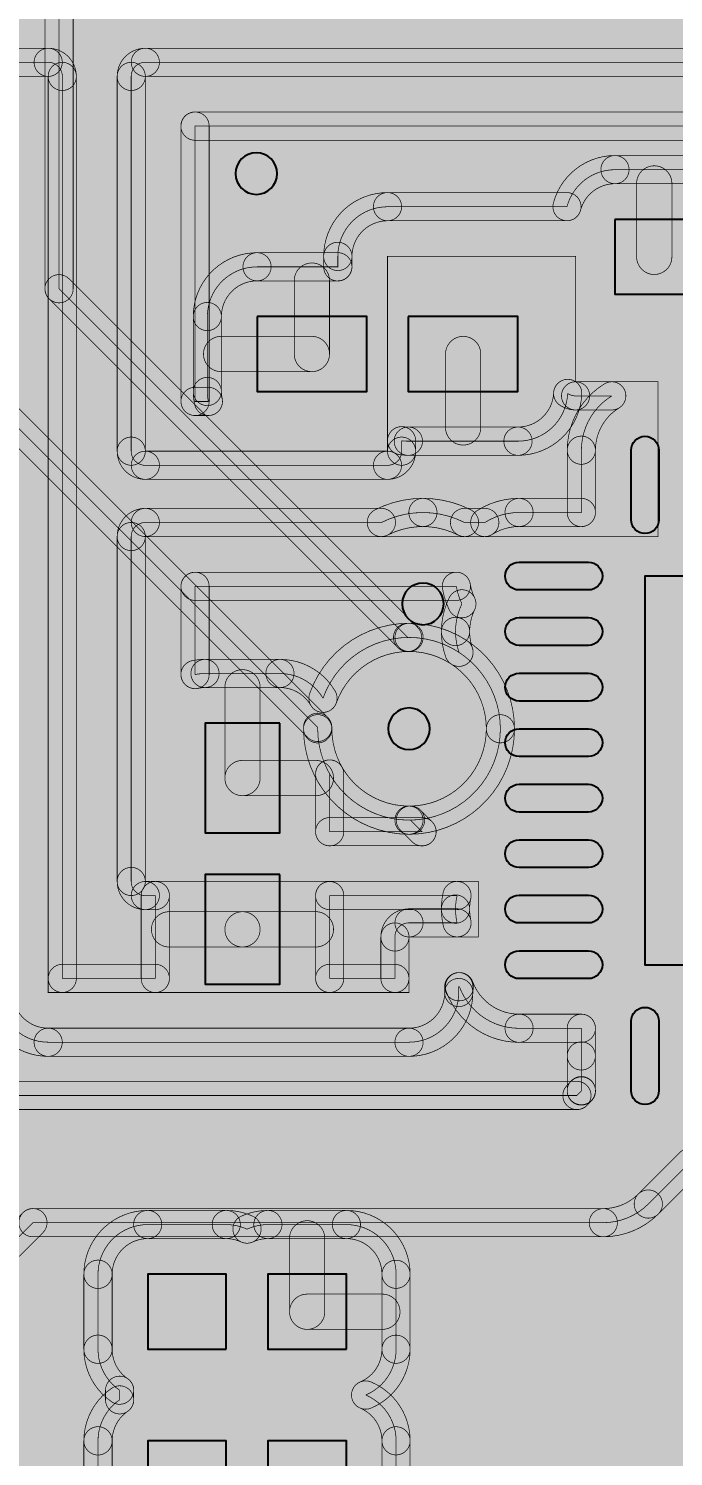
# Model space of a CAD drawing. Header units: millimetres. Extents: x -1.3 to 38.5, y -5.8 to 28.1.
# Drawn here: x 24.26 to 28.91, y 9.66 to 19.94 of the extents above; entities that cross this region are included whole.
import ezdxf

# ---------------------------------------------------------------- set-up
doc = ezdxf.new("R2010")
doc.units = ezdxf.units.MM
for name, color, linetype, true_color in [('Bottom Layer', 7, 'Continuous', 0x008400), ('Hole Layer', 7, 'Continuous', 0xc2c2c2), ('Top Layer', 7, 'Continuous', 0xff0000), ('Top Silkscreen Layer', 7, 'Continuous', 0x008484)]:
    doc.layers.add(name, color=color, linetype=linetype, true_color=true_color)

msp = doc.modelspace()

# ---------------------------------------------------------------- hatches: boundary and pattern name
at = {"layer": 'Bottom Layer'}
for points in [[(35.642, 25.642), (35.642, 0.358), (0.358, 0.358), (0.358, 25.642)], [(26.342, 14.9), (27, 14.242), (27.658, 14.9), (27, 15.558), (26.99, 15.558), (24.478, 18.07), (24.478, 23.192), (24.87, 23.192), (25.228, 23.55), (25.228, 25.25), (24.87, 25.608), (23.17, 25.608), (22.812, 25.25), (22.812, 23.55), (23.17, 23.192), (23.562, 23.192), (23.562, 17.88), (23.562, 17.88), (23.696, 17.556), (23.696, 17.556), (26.342, 14.91)], [(24.58, 18.07), (24.377, 18.07), (24.377, 23.192), (24.58, 23.192)], [(24.406, 17.998), (24.55, 18.142), (27.062, 15.63), (26.918, 15.486)], [(23.624, 17.484), (23.768, 17.628), (26.414, 14.982), (26.27, 14.838)], [(26.988, 15.66), (27, 15.66), (27, 15.457), (26.991, 15.457)], [(27, 15.66), (27.76, 14.9), (27.557, 14.9), (27, 15.457)], [(26.24, 14.9), (26.24, 14.912), (26.444, 14.909), (26.444, 14.9)], [(27, 14.14), (26.24, 14.9), (26.444, 14.9), (27, 14.343)], [(27.76, 14.9), (27, 14.14), (27, 14.343), (27.557, 14.9)]]:
    msp.add_hatch(color=256, dxfattribs=at).paths.add_polyline_path(points)
at = {"layer": 'Top Layer'}
for points in [[(35.642, 25.642), (35.642, 0.358), (0.358, 0.358), (0.358, 25.642), (24.873, 25.642), (24.847, 25.608), (23.17, 25.608), (22.812, 25.25), (22.812, 23.55), (23.17, 23.192), (24.282, 23.192), (24.282, 22.766), (24.198, 22.685), (23.372, 22.685), (23.085, 22.828), (22.295, 22.828), (22.145, 22.795), (21.995, 22.828), (21.205, 22.828), (20.847, 22.47), (20.847, 21.93), (21.205, 21.572), (21.995, 21.572), (22.145, 21.605), (22.295, 21.572), (23.085, 21.572), (23.372, 21.715), (24.198, 21.715), (24.292, 21.628), (24.205, 21.628), (23.847, 21.27), (23.847, 20.805), (19.843, 20.805), (19.5, 21.058), (19.5, 21.058), (19.028, 21.058), (19.028, 21.64), (18.67, 21.998), (18.13, 21.998), (17.772, 21.64), (17.772, 21.058), (17.103, 21.058), (17.103, 21.058), (16.745, 20.7), (16.745, 20.7), (16.745, 19.755), (16.033, 19.755), (16.041, 19.83), (16.041, 20.37), (15.683, 20.728), (15.117, 20.728), (14.967, 20.695), (14.817, 20.728), (14.252, 20.728), (13.893, 20.37), (13.893, 19.83), (14.049, 19.535), (14.049, 19.528), (14.015, 19.528), (13.729, 19.385), (8.618, 19.385), (8.618, 19.385), (8.275, 19.243), (8.275, 19.243), (8.007, 18.975), (8.007, 18.975), (7.865, 18.632), (7.865, 18.632), (7.865, 18.49), (7.717, 18.2), (7.717, 17.2), (8.075, 16.842), (8.625, 16.842), (8.825, 16.903), (9.025, 16.842), (9.575, 16.842), (9.642, 16.848), (9.542, 16.6), (9.542, 16.6), (9.542, 16.258), (8.8, 16.258), (8.8, 16.258), (8.442, 15.9), (8.442, 15.9), (8.442, 15.758), (8.075, 15.758), (8.075, 15.758), (7.717, 15.4), (7.717, 14.4), (7.865, 14.11), (7.865, 14.032), (7.826, 13.87), (7.826, 13.33), (8.184, 12.972), (8.442, 12.972), (8.442, 12.927), (8.375, 12.933), (6.965, 12.933), (6.965, 12.933), (6.607, 12.575), (6.607, 12.575), (6.607, 11.225), (6.607, 11.225), (6.965, 10.867), (8.375, 10.867), (8.375, 10.867), (8.442, 10.873), (8.442, 9.758), (7.5, 9.758), (7.5, 9.758), (7.142, 9.4), (7.142, 9.4), (7.142, 1.436), (7.142, 1.436), (7.5, 1.078), (7.5, 1.078), (19.1, 1.078), (19.1, 1.078), (19.458, 1.436), (19.458, 1.436), (19.458, 3.642), (25.142, 3.642), (25.142, 3.594), (24.935, 3.628), (24.3, 3.083), (23.665, 3.628), (23.03, 3.083), (22.395, 3.628), (21.753, 2.986), (21.753, 1.604), (22.395, 0.962), (23.03, 1.507), (23.665, 0.962), (24.3, 1.507), (24.935, 0.962), (25.142, 0.996), (25.142, 0.9), (25.142, 0.9), (25.5, 0.542), (25.5, 0.542), (27.4, 0.542), (27.4, 0.542), (27.758, 0.9), (27.758, 0.9), (27.758, 5.708), (27.758, 5.708), (27.4, 6.066), (27.4, 6.066), (21.308, 6.066), (21.308, 6.8), (20.95, 7.158), (20.05, 7.158), (19.692, 6.8), (19.692, 6.066), (17.693, 6.066), (17.693, 6.066), (17.335, 5.708), (17.335, 5.708), (17.335, 5.658), (16.105, 5.658), (16.787, 6.77), (15.54, 8.017), (14.293, 6.77), (14.975, 5.658), (14.2, 5.658), (14.2, 5.658), (13.842, 5.3), (13.842, 5.3), (13.842, 5.15), (13, 5.477), (11.753, 4.23), (12.557, 3.064), (10.903, 3.064), (11.707, 4.23), (11.025, 5.342), (11.8, 5.342), (11.8, 5.342), (12.158, 5.7), (12.158, 5.7), (12.158, 5.85), (13, 5.523), (14.247, 6.77), (13, 8.017), (12.158, 7.69), (12.158, 9.4), (12.158, 9.4), (11.8, 9.758), (11.258, 9.758), (11.258, 12.206), (11.6, 11.954), (11.6, 11.954), (13.187, 11.954), (13.142, 11.78), (13.142, 11.42), (13.5, 11.062), (14.144, 11.062), (14.5, 10.742), (14.5, 10.742), (16.8, 10.742), (16.8, 10.742), (17.158, 11.1), (17.158, 11.1), (17.158, 15.042), (19.442, 15.042), (19.442, 13.658), (18.3, 13.658), (18.3, 13.658), (17.942, 13.3), (17.942, 13.3), (17.942, 9.8), (17.942, 9.8), (18.3, 9.442), (23, 9.442), (23, 9.442), (23.207, 9.508), (23.207, 8.846), (23.03, 8.493), (22.395, 9.038), (21.753, 8.396), (21.753, 7.014), (22.395, 6.372), (23.03, 6.917), (23.665, 6.372), (24.3, 6.917), (24.935, 6.372), (25.57, 6.917), (26.205, 6.372), (26.847, 7.014), (26.847, 7.22), (27.605, 7.22), (27.605, 7.22), (27.754, 7.243), (27.8, 7.242), (28.458, 7.9), (27.8, 8.558), (27.209, 8.19), (26.847, 8.19), (26.847, 8.396), (26.751, 8.735), (26.751, 8.934), (26.907, 9.23), (26.907, 9.77), (26.688, 10.1), (26.907, 10.43), (26.907, 10.97), (26.549, 11.328), (25.983, 11.328), (25.833, 11.295), (25.683, 11.328), (25.117, 11.328), (24.759, 10.97), (24.759, 10.43), (24.915, 10.134), (24.915, 10.066), (24.759, 9.77), (24.759, 9.545), (24.592, 9.378), (24.592, 9.378), (24.45, 9.035), (24.45, 9.035), (24.45, 8.817), (24.3, 8.493), (24.123, 8.846), (24.123, 11.175), (24.29, 11.342), (28.4, 11.342), (28.4, 11.342), (28.724, 11.476), (28.724, 11.476), (29.024, 11.776), (29.024, 11.776), (29.074, 11.836), (29.1, 11.835), (29.3, 11.881), (29.5, 11.835), (29.7, 11.881), (29.9, 11.835), (30.1, 11.881), (30.3, 11.835), (30.5, 11.881), (30.7, 11.835), (30.9, 11.881), (31.1, 11.835), (31.3, 11.881), (31.5, 11.835), (31.958, 12.293), (31.958, 12.742), (32.407, 12.742), (32.865, 13.2), (32.819, 13.401), (32.865, 13.601), (32.819, 13.8), (32.865, 14), (32.819, 14.2), (32.865, 14.4), (32.865, 14.417), (33.4, 14.142), (34.058, 14.8), (33.4, 15.458), (33.39, 15.458), (33.324, 15.524), (33.324, 15.524), (33.291, 15.554), (33.291, 15.554), (33.558, 15.9), (33.558, 15.9), (33.558, 16.872), (34.24, 16.872), (34.598, 17.23), (34.598, 17.77), (34.598, 17.77), (34.24, 18.128), (33.558, 18.128), (33.558, 20.5), (33.558, 20.5), (33.2, 20.858), (33.2, 20.858), (27.956, 20.858), (27.956, 22.566), (28.6, 22.042), (29.073, 22.242), (29.94, 22.242), (29.94, 22.242), (30.264, 22.376), (30.264, 22.376), (31.174, 23.286), (31.64, 23.192), (32.848, 24.4), (31.64, 25.608), (30.432, 24.4), (30.526, 23.934), (29.75, 23.158), (29.073, 23.158), (29.035, 23.194), (29.1, 23.192), (30.308, 24.4), (29.1, 25.608), (27.956, 24.787), (27.956, 25.409), (27.956, 25.409), (27.87, 25.642)], [(22.898, 13.198), (22.898, 9.902), (18.402, 9.902), (18.402, 13.198), (19.8, 13.198), (19.8, 13.198), (19.902, 13.3), (19.902, 13.3), (19.902, 16.062), (20.15, 15.962), (21.25, 15.962), (21.608, 16.32), (21.608, 18.82), (21.25, 19.178), (20.15, 19.178), (19.902, 19.078), (19.902, 20.345), (25.145, 20.345), (25.221, 20.38), (25.221, 20.38), (25.295, 20.372), (26.085, 20.372), (26.443, 20.73), (26.443, 21.27), (26.107, 21.628), (26.274, 21.93), (26.274, 22.47), (25.916, 22.828), (25.35, 22.828), (25.252, 22.815), (25.252, 23.653), (25.252, 23.653), (25.247, 23.727), (25.247, 25.308), (25.763, 25.308), (25.352, 24.4), (26.56, 23.192), (27.496, 23.636), (27.496, 20.5), (27.598, 20.398), (27.598, 20.398), (33.098, 20.398), (33.098, 18.128), (32.36, 18.128), (32.002, 17.77), (32.002, 17.23), (32.002, 17.23), (32.36, 16.872), (33.098, 16.872), (33.098, 16.002), (32.865, 16.002), (32.407, 16.458), (31.958, 16.458), (31.958, 16.657), (31.958, 16.907), (31.958, 17.5), (31.958, 17.5), (31.949, 17.591), (31.958, 17.7), (31.902, 17.967), (31.902, 19.6), (31.8, 19.702), (31.8, 19.702), (25.1, 19.702), (24.998, 19.6), (24.998, 19.6), (24.998, 16.9), (25.1, 16.798), (25.1, 16.798), (26.845, 16.798), (26.947, 16.9), (26.947, 16.9), (26.947, 16.975), (26.995, 16.972), (27.785, 16.972), (28.143, 17.316), (28.2, 17.298), (28.2, 17.298), (28.461, 17.298), (28.242, 16.907), (28.242, 16.458), (27.793, 16.458), (27.546, 16.386), (27.4, 16.386), (27.1, 16.458), (26.801, 16.386), (25.1, 16.386), (24.998, 16.285), (24.998, 16.285), (24.998, 13.8), (25.1, 13.698), (25.1, 13.698), (25.172, 13.698), (25.172, 13.102), (24.502, 13.102), (24.502, 19.6), (24.4, 19.702), (24.4, 19.702), (21.9, 19.702), (21.798, 19.6), (21.798, 19.6), (21.798, 13.3), (21.9, 13.198), (21.9, 13.198)], [(21.9, 19.6), (21.9, 19.803), (24.4, 19.803), (24.4, 19.6)], [(24.4, 19.803), (24.603, 19.6), (24.4, 19.6)], [(24.4, 19.6), (24.4, 19.803), (24.4, 19.803), (24.4, 19.6)], [(24.897, 19.6), (25.1, 19.803), (25.1, 19.6)], [(25.1, 19.6), (25.1, 19.803), (31.8, 19.803), (31.8, 19.6)], [(24.603, 13.102), (24.4, 13.102), (24.4, 19.6), (24.603, 19.6)], [(24.897, 19.6), (25.1, 19.6), (25.1, 19.6), (24.897, 19.6)], [(24.897, 19.6), (25.1, 19.6), (25.1, 16.9), (24.897, 16.9)], [(25.458, 19.14), (25.458, 19.344), (31.442, 19.344), (31.442, 19.14)], [(23.358, 11.706), (23.358, 13.3), (23.358, 13.3), (23, 13.658), (23, 13.658), (22.258, 13.658), (22.258, 16.018), (22.45, 15.962), (23.55, 15.962), (23.908, 16.32), (23.908, 18.82), (23.55, 19.178), (22.45, 19.178), (22.258, 19.122), (22.258, 19.242), (24.042, 19.242), (24.042, 13), (24.042, 13), (24.4, 12.642), (24.4, 12.642), (27, 12.642), (27, 12.642), (27.358, 13), (27.358, 13), (27.358, 13.042), (27.363, 13.042), (27.793, 12.742), (28.242, 12.742), (28.242, 12.543), (28.242, 12.293), (28.242, 12.29), (28.21, 12.258), (24.1, 12.258), (24.1, 12.258), (23.776, 12.124), (23.776, 12.124)], [(25.56, 17.258), (25.357, 17.258), (25.357, 19.242), (25.56, 19.242)], [(25.458, 17.258), (25.458, 19.242), (31.442, 19.242), (31.442, 18.343), (31.3, 18.358), (30.642, 17.7), (30.734, 17.364), (30.7, 17.366), (30.5, 17.32), (30.3, 17.366), (30.1, 17.32), (30.064, 17.335), (30.091, 17.491), (30.091, 17.718), (30.274, 18.03), (30.274, 18.57), (29.916, 18.928), (29.35, 18.928), (29.2, 18.895), (29.05, 18.928), (28.484, 18.928), (28.138, 18.661), (26.845, 18.661), (26.845, 18.661), (26.487, 18.303), (26.487, 18.303), (26.487, 18.228), (25.905, 18.228), (25.547, 17.87), (25.547, 17.33), (25.554, 17.258)], [(28.04, 18.687), (28.484, 19.03), (28.484, 18.827), (28.236, 18.636)], [(28.484, 18.827), (28.484, 19.03), (29.05, 19.03), (29.05, 18.827)], [(28.894, 18.3), (28.64, 18.3), (28.64, 18.829), (28.894, 18.829)], [(26.385, 18.303), (26.845, 18.763), (26.845, 18.56), (26.589, 18.303)], [(26.845, 18.56), (26.845, 18.763), (28.138, 18.763), (28.138, 18.56)], [(26.845, 18.56), (26.845, 18.763), (26.845, 18.763), (26.845, 18.56)], [(25.445, 17.87), (25.905, 18.33), (25.905, 18.127), (25.648, 17.87)], [(25.905, 18.127), (25.905, 18.33), (26.487, 18.33), (26.487, 18.127)], [(26.385, 18.303), (26.589, 18.303), (26.589, 18.303), (26.385, 18.303)], [(26.385, 18.303), (26.589, 18.303), (26.589, 18.228), (26.385, 18.228)], [(26.427, 17.6), (26.173, 17.6), (26.173, 18.129), (26.427, 18.129)], [(25.445, 17.87), (25.648, 17.87), (25.648, 17.33), (25.445, 17.33)], [(25.646, 17.473), (25.646, 17.727), (26.3, 17.727), (26.3, 17.473)], [(27.263, 17.6), (27.517, 17.6), (27.517, 17.071), (27.263, 17.071)], [(28.2, 17.197), (28.086, 17.232), (28.2, 17.4)], [(28.2, 17.197), (28.2, 17.4), (28.2, 17.4), (28.2, 17.197)], [(28.2, 17.197), (28.2, 17.4), (28.461, 17.4), (28.461, 17.197)], [(25.455, 17.238), (25.445, 17.33), (25.648, 17.33), (25.654, 17.279)], [(25.458, 17.157), (25.458, 17.36), (25.554, 17.36), (25.554, 17.157)], [(28.245, 17.312), (27.785, 16.87), (27.785, 17.074), (28.042, 17.32)], [(28.14, 16.907), (28.408, 17.385), (28.514, 17.212), (28.343, 16.907)], [(27.048, 16.9), (26.845, 16.9), (26.845, 16.975), (27.048, 16.975)], [(26.995, 16.87), (26.933, 16.875), (26.96, 17.076), (26.995, 17.074)], [(26.995, 16.87), (26.995, 17.074), (27.785, 17.074), (27.785, 16.87)], [(25.1, 16.697), (24.897, 16.9), (25.1, 16.9)], [(25.1, 16.697), (25.1, 16.9), (25.1, 16.9), (25.1, 16.697)], [(25.1, 16.697), (25.1, 16.9), (26.845, 16.9), (26.845, 16.697)], [(27.048, 16.9), (26.845, 16.697), (26.845, 16.9)], [(27.048, 16.9), (26.845, 16.9), (26.845, 16.9), (27.048, 16.9)], [(28.14, 16.907), (28.343, 16.907), (28.343, 16.458), (28.14, 16.458)], [(24.897, 16.285), (25.1, 16.488), (25.1, 16.285)], [(25.1, 16.285), (25.1, 16.488), (26.801, 16.488), (26.801, 16.285)], [(26.754, 16.477), (27.1, 16.56), (27.1, 16.357), (26.847, 16.296)], [(27.1, 16.56), (27.446, 16.477), (27.353, 16.296), (27.1, 16.357)], [(27.4, 16.285), (27.4, 16.488), (27.546, 16.488), (27.546, 16.285)], [(27.491, 16.472), (27.793, 16.56), (27.793, 16.357), (27.601, 16.301)], [(27.793, 16.357), (27.793, 16.56), (28.242, 16.56), (28.242, 16.357)], [(24.897, 16.285), (25.1, 16.285), (25.1, 16.285), (24.897, 16.285)], [(25.1, 13.8), (24.897, 13.8), (24.897, 16.285), (25.1, 16.285)], [(25.458, 15.825), (25.458, 16.028), (27.341, 16.028), (27.341, 15.825)], [(25.56, 15.291), (25.357, 15.291), (25.357, 15.926), (25.56, 15.926)], [(26.38, 15.12), (26.07, 15.298), (25.53, 15.298), (25.458, 15.291), (25.458, 15.926), (27.341, 15.926), (27.381, 15.8), (27.335, 15.601), (27.36, 15.451), (27, 15.558)], [(27.233, 15.601), (27.29, 15.845), (27.472, 15.756), (27.437, 15.601)], [(27.29, 15.756), (27.241, 15.91), (27.441, 15.943), (27.472, 15.845)], [(26.284, 15.154), (27, 15.66), (27, 15.457), (26.476, 15.086)], [(27, 15.66), (27.416, 15.536), (27.305, 15.366), (27, 15.457)], [(27.264, 15.418), (27.233, 15.601), (27.437, 15.601), (27.456, 15.484)], [(25.438, 15.391), (25.53, 15.4), (25.53, 15.197), (25.479, 15.191)], [(25.53, 15.197), (25.53, 15.4), (26.07, 15.4), (26.07, 15.197)], [(26.07, 15.4), (26.468, 15.171), (26.292, 15.069), (26.07, 15.197)], [(25.927, 14.545), (25.673, 14.545), (25.673, 15.199), (25.927, 15.199)], [(25.8, 14.418), (25.8, 14.672), (26.329, 14.672), (26.329, 14.418)], [(27, 14.14), (26.34, 14.524), (26.516, 14.625), (27, 14.343)], [(26.53, 14.158), (26.327, 14.158), (26.327, 14.574), (26.53, 14.574)], [(27.01, 14.242), (27.094, 14.158), (26.428, 14.158), (26.428, 14.574), (27, 14.242)], [(26.938, 14.17), (27.082, 14.314), (27.166, 14.23), (27.022, 14.086)], [(27.012, 14.14), (27, 14.14), (27, 14.343), (27.009, 14.344)], [(26.428, 14.057), (26.428, 14.26), (27.094, 14.26), (27.094, 14.057)], [(25.1, 13.597), (24.897, 13.8), (25.1, 13.8)], [(25.1, 13.597), (25.1, 13.8), (25.1, 13.8), (25.1, 13.597)], [(25.1, 13.597), (25.1, 13.8), (25.172, 13.8), (25.172, 13.597)], [(26.428, 13.597), (26.428, 13.8), (27.346, 13.8), (27.346, 13.597)], [(25.07, 13.698), (25.274, 13.698), (25.274, 13.102), (25.07, 13.102)], [(26.53, 13.102), (26.327, 13.102), (26.327, 13.698), (26.53, 13.698)], [(26.428, 13.102), (26.428, 13.698), (27.346, 13.698), (27.335, 13.601), (27.346, 13.502), (27, 13.502), (27, 13.502), (26.898, 13.4), (26.898, 13.4), (26.898, 13.102)], [(27.233, 13.601), (27.246, 13.72), (27.445, 13.677), (27.437, 13.601)], [(25.271, 13.328), (25.271, 13.582), (25.8, 13.582), (25.8, 13.328)], [(25.8, 13.328), (25.8, 13.582), (26.329, 13.582), (26.329, 13.328)], [(26.797, 13.4), (27, 13.603), (27, 13.4)], [(27, 13.4), (27, 13.603), (27.346, 13.603), (27.346, 13.4)], [(27, 13.4), (27, 13.603), (27, 13.603), (27, 13.4)], [(27.247, 13.48), (27.233, 13.601), (27.437, 13.601), (27.445, 13.524)], [(26.797, 13.4), (27, 13.4), (27, 13.4), (26.797, 13.4)], [(26.797, 13.4), (27, 13.4), (27, 13.102), (26.797, 13.102)], [(24.502, 13), (24.502, 13.203), (25.172, 13.203), (25.172, 13)], [(26.428, 13), (26.428, 13.203), (26.898, 13.203), (26.898, 13)], [(27.793, 12.641), (27.268, 13.007), (27.459, 13.077), (27.793, 12.844)], [(27.358, 12.94), (27.358, 13.143), (27.363, 13.143), (27.363, 12.94)], [(24.4, 12.54), (23.94, 13), (24.144, 13), (24.4, 12.743)], [(27.46, 13), (27, 12.54), (27, 12.743), (27.257, 13)], [(27.46, 13), (27.257, 13), (27.257, 13.042), (27.46, 13.042)], [(27.46, 13), (27.257, 13), (27.257, 13), (27.46, 13)], [(27.793, 12.641), (27.793, 12.844), (28.242, 12.844), (28.242, 12.641)], [(24.4, 12.54), (24.4, 12.743), (24.4, 12.743), (24.4, 12.54)], [(24.4, 12.54), (24.4, 12.743), (27, 12.743), (27, 12.54)], [(27, 12.54), (27, 12.743), (27, 12.743), (27, 12.54)], [(28.14, 12.742), (28.343, 12.742), (28.343, 12.543), (28.14, 12.543)], [(28.14, 12.543), (28.343, 12.543), (28.343, 12.293), (28.14, 12.293)], [(24.1, 12.157), (24.1, 12.36), (28.21, 12.36), (28.21, 12.157)], [(28.282, 12.186), (28.138, 12.33), (28.17, 12.362), (28.314, 12.218)], [(28.14, 12.293), (28.343, 12.293), (28.343, 12.29), (28.14, 12.29)], [(28.796, 11.404), (28.652, 11.548), (28.952, 11.848), (29.096, 11.704)], [(28.796, 11.404), (28.4, 11.24), (28.4, 11.443), (28.652, 11.548)], [(28.796, 11.404), (28.652, 11.548), (28.652, 11.548), (28.796, 11.404)], [(24.29, 11.24), (24.29, 11.443), (28.4, 11.443), (28.4, 11.24)], [(24.657, 10.97), (25.117, 11.43), (25.117, 11.227), (24.861, 10.97)], [(25.117, 11.227), (25.117, 11.43), (25.683, 11.43), (25.683, 11.227)], [(25.683, 11.43), (25.875, 11.388), (25.79, 11.203), (25.683, 11.227)], [(25.79, 11.388), (25.983, 11.43), (25.983, 11.227), (25.875, 11.203)], [(25.983, 11.227), (25.983, 11.43), (26.549, 11.43), (26.549, 11.227)], [(26.549, 11.43), (27.008, 10.97), (26.805, 10.97), (26.549, 11.227)], [(28.4, 11.24), (28.4, 11.443), (28.4, 11.443), (28.4, 11.24)], [(24.195, 11.103), (24.051, 11.247), (24.218, 11.414), (24.362, 11.27)], [(26.393, 10.7), (26.139, 10.7), (26.139, 11.229), (26.393, 11.229)], [(24.657, 10.97), (24.861, 10.97), (24.861, 10.43), (24.657, 10.43)], [(27.008, 10.43), (26.805, 10.43), (26.805, 10.97), (27.008, 10.97)], [(26.266, 10.573), (26.266, 10.827), (26.808, 10.827), (26.808, 10.573)], [(24.858, 10.051), (24.657, 10.43), (24.861, 10.43), (24.972, 10.218)], [(27.008, 10.43), (26.727, 10.006), (26.648, 10.194), (26.805, 10.43)], [(26.727, 10.194), (27.008, 9.77), (26.805, 9.77), (26.648, 10.006)], [(24.657, 9.77), (24.858, 10.149), (24.972, 9.982), (24.861, 9.77)], [(24.813, 10.134), (25.017, 10.134), (25.017, 10.066), (24.813, 10.066)], [(24.657, 9.77), (24.861, 9.77), (24.861, 9.545), (24.657, 9.545)], [(27.008, 9.23), (26.805, 9.23), (26.805, 9.77), (27.008, 9.77)]]:
    msp.add_hatch(color=256, dxfattribs=at).paths.add_polyline_path(points)

# ---------------------------------------------------------------- linework, layer by layer
at = {"layer": 'Bottom Layer', "const_width": 0.00508}
for points in [[(26.342, 14.9, 0.414214), (27, 14.242, 0.414214), (27.658, 14.9, 0.414214), (27, 15.558, 0.003857), (26.99, 15.558), (24.478, 18.07), (24.478, 23.192), (24.87, 23.192, 0.414214), (25.228, 23.55), (25.228, 25.25, 0.414214), (24.87, 25.608), (23.17, 25.608, 0.414214), (22.812, 25.25), (22.812, 23.55, 0.414214), (23.17, 23.192), (23.562, 23.192), (23.562, 17.88), (23.562, 17.88, 0.198912), (23.696, 17.556), (23.696, 17.556), (26.342, 14.91, 0.003857)], [(24.58, 18.07, -1), (24.377, 18.07), (24.377, 23.192, -1), (24.58, 23.192)], [(24.406, 17.998, -1), (24.55, 18.142), (27.062, 15.63, -1), (26.918, 15.486)], [(23.624, 17.484, -1), (23.768, 17.628), (26.414, 14.982, -1), (26.27, 14.838)], [(26.988, 15.66, -0.003857), (27, 15.66, -1), (27, 15.457, 0.003857), (26.991, 15.457, -1)], [(27, 15.66, -0.414214), (27.76, 14.9, -1), (27.557, 14.9, 0.414214), (27, 15.457, -1)], [(26.24, 14.9, -0.003857), (26.24, 14.912, -1), (26.444, 14.909, 0.003857), (26.444, 14.9, -1)], [(27, 14.14, -0.414214), (26.24, 14.9, -1), (26.444, 14.9, 0.414214), (27, 14.343, -1)], [(27.76, 14.9, -0.414214), (27, 14.14, -1), (27, 14.343, 0.414214), (27.557, 14.9, -1)]]:
    msp.add_lwpolyline(points, format="xyb", close=True, dxfattribs=at)
at = {"layer": 'Bottom Layer', "const_width": 0.2}
msp.add_lwpolyline([(27, 14.9), (24.02, 17.88)], dxfattribs=at)
at = {"layer": 'Hole Layer'}
for points in [[(25.75, 18.9, 1), (26.05, 18.9), (26.05, 18.9, 1), (25.75, 18.9)], [(26.95, 15.8, 1), (27.25, 15.8), (27.25, 15.8, 1), (26.95, 15.8)], [(26.85, 14.9, 1), (27.15, 14.9), (27.15, 14.9, 1), (26.85, 14.9)]]:
    msp.add_lwpolyline(points, format="xyb", dxfattribs=at)
at = {"layer": 'Top Layer', "const_width": 0.00508}
for points in [[(21.9, 19.6, -1), (21.9, 19.803), (24.4, 19.803, -1), (24.4, 19.6)], [(24.4, 19.803, -0.414214), (24.603, 19.6, -1), (24.4, 19.6, -1)], [(24.4, 19.6, -1), (24.4, 19.803), (24.4, 19.803, -1), (24.4, 19.6)], [(24.897, 19.6, -0.414214), (25.1, 19.803, -1), (25.1, 19.6, -1)], [(25.1, 19.6, -1), (25.1, 19.803), (31.8, 19.803, -1), (31.8, 19.6)], [(24.603, 13.102, -1), (24.4, 13.102), (24.4, 19.6, -1), (24.603, 19.6)], [(24.897, 19.6, -1), (25.1, 19.6), (25.1, 19.6, -1), (24.897, 19.6)], [(24.897, 19.6, -1), (25.1, 19.6), (25.1, 16.9, -1), (24.897, 16.9)], [(25.56, 17.258, -1), (25.357, 17.258), (25.357, 19.242, -1), (25.56, 19.242)], [(25.458, 19.14, -1), (25.458, 19.344), (31.442, 19.344, -1), (31.442, 19.14)], [(28.04, 18.687, -0.340481), (28.484, 19.03, -1), (28.484, 18.827, 0.340481), (28.236, 18.636, -1)], [(28.484, 18.827, -1), (28.484, 19.03), (29.05, 19.03, -1), (29.05, 18.827)], [(28.894, 18.3, -1), (28.64, 18.3), (28.64, 18.829, -1), (28.894, 18.829)], [(26.385, 18.303, -0.414214), (26.845, 18.763, -1), (26.845, 18.56, 0.414214), (26.589, 18.303, -1)], [(26.845, 18.56, -1), (26.845, 18.763), (28.138, 18.763, -1), (28.138, 18.56)], [(26.845, 18.56, -1), (26.845, 18.763), (26.845, 18.763, -1), (26.845, 18.56)], [(25.445, 17.87, -0.414214), (25.905, 18.33, -1), (25.905, 18.127, 0.414214), (25.648, 17.87, -1)], [(25.905, 18.127, -1), (25.905, 18.33), (26.487, 18.33, -1), (26.487, 18.127)], [(26.385, 18.303, -1), (26.589, 18.303), (26.589, 18.303, -1), (26.385, 18.303)], [(26.385, 18.303, -1), (26.589, 18.303), (26.589, 18.228, -1), (26.385, 18.228)], [(26.427, 17.6, -1), (26.173, 17.6), (26.173, 18.129, -1), (26.427, 18.129)], [(25.445, 17.87, -1), (25.648, 17.87), (25.648, 17.33, -1), (25.445, 17.33)], [(25.646, 17.473, -1), (25.646, 17.727), (26.3, 17.727, -1), (26.3, 17.473)], [(27.263, 17.6, -1), (27.517, 17.6), (27.517, 17.071, -1), (27.263, 17.071)], [(25.455, 17.238, -0.050548), (25.445, 17.33, -1), (25.648, 17.33, 0.050548), (25.654, 17.279, -1)], [(28.245, 17.312, -0.402682), (27.785, 16.87, -1), (27.785, 17.074, 0.402682), (28.042, 17.32, -1)], [(28.2, 17.197, -0.149794), (28.086, 17.232, -1), (28.2, 17.4, -1)], [(28.2, 17.197, -1), (28.2, 17.4), (28.2, 17.4, -1), (28.2, 17.197)], [(28.2, 17.197, -1), (28.2, 17.4), (28.461, 17.4, -1), (28.461, 17.197)], [(28.14, 16.907, -0.261366), (28.408, 17.385, -1), (28.514, 17.212, 0.261366), (28.343, 16.907, -1)], [(25.458, 17.157, -1), (25.458, 17.36), (25.554, 17.36, -1), (25.554, 17.157)], [(27.048, 16.9, -1), (26.845, 16.9), (26.845, 16.975, -1), (27.048, 16.975)], [(26.995, 16.87, -0.033929), (26.933, 16.875, -1), (26.96, 17.076, 0.033929), (26.995, 17.074, -1)], [(25.1, 16.697, -0.414214), (24.897, 16.9, -1), (25.1, 16.9, -1)], [(27.048, 16.9, -0.414214), (26.845, 16.697, -1), (26.845, 16.9, -1)], [(27.048, 16.9, -1), (26.845, 16.9), (26.845, 16.9, -1), (27.048, 16.9)], [(26.995, 16.87, -1), (26.995, 17.074), (27.785, 17.074, -1), (27.785, 16.87)], [(28.14, 16.907, -1), (28.343, 16.907), (28.343, 16.458, -1), (28.14, 16.458)], [(25.1, 16.697, -1), (25.1, 16.9), (25.1, 16.9, -1), (25.1, 16.697)], [(25.1, 16.697, -1), (25.1, 16.9), (26.845, 16.9, -1), (26.845, 16.697)], [(27.491, 16.472, -0.143403), (27.793, 16.56, -1), (27.793, 16.357, 0.143403), (27.601, 16.301, -1)], [(27.793, 16.357, -1), (27.793, 16.56), (28.242, 16.56, -1), (28.242, 16.357)], [(24.897, 16.285, -0.414214), (25.1, 16.488, -1), (25.1, 16.285, -1)], [(25.1, 16.285, -1), (25.1, 16.488), (26.801, 16.488, -1), (26.801, 16.285)], [(26.754, 16.477, -0.118637), (27.1, 16.56, -1), (27.1, 16.357, 0.118637), (26.847, 16.296, -1)], [(27.1, 16.56, -0.118637), (27.446, 16.477, -1), (27.353, 16.296, 0.118637), (27.1, 16.357, -1)], [(27.4, 16.285, -1), (27.4, 16.488), (27.546, 16.488, -1), (27.546, 16.285)], [(24.897, 16.285, -1), (25.1, 16.285), (25.1, 16.285, -1), (24.897, 16.285)], [(25.1, 13.8, -1), (24.897, 13.8), (24.897, 16.285, -1), (25.1, 16.285)], [(25.56, 15.291, -1), (25.357, 15.291), (25.357, 15.926, -1), (25.56, 15.926)], [(25.458, 15.825, -1), (25.458, 16.028), (27.341, 16.028, -1), (27.341, 15.825)], [(27.29, 15.756, -0.072466), (27.241, 15.91, -1), (27.441, 15.943, 0.072466), (27.472, 15.845, -1)], [(26.38, 15.12, 0.267281), (26.07, 15.298), (25.53, 15.298, 0.050548), (25.458, 15.291), (25.458, 15.926), (27.341, 15.926, 0.072466), (27.381, 15.8, 0.113361), (27.335, 15.601, 0.083357), (27.36, 15.451, 0.145751), (27, 15.558, 0.317574)], [(27.233, 15.601, -0.113361), (27.29, 15.845, -1), (27.472, 15.756, 0.113361), (27.437, 15.601, -1)], [(26.284, 15.154, -0.317574), (27, 15.66, -1), (27, 15.457, 0.317574), (26.476, 15.086, -1)], [(27, 15.66, -0.145751), (27.416, 15.536, -1), (27.305, 15.366, 0.145751), (27, 15.457, -1)], [(27.264, 15.418, -0.083357), (27.233, 15.601, -1), (27.437, 15.601, 0.083357), (27.456, 15.484, -1)], [(25.438, 15.391, -0.050548), (25.53, 15.4, -1), (25.53, 15.197, 0.050548), (25.479, 15.191, -1)], [(25.53, 15.197, -1), (25.53, 15.4), (26.07, 15.4, -1), (26.07, 15.197)], [(25.927, 14.545, -1), (25.673, 14.545), (25.673, 15.199, -1), (25.927, 15.199)], [(26.07, 15.4, -0.267281), (26.468, 15.171, -1), (26.292, 15.069, 0.267281), (26.07, 15.197, -1)], [(25.8, 14.418, -1), (25.8, 14.672), (26.329, 14.672, -1), (26.329, 14.418)], [(26.53, 14.158, -1), (26.327, 14.158), (26.327, 14.574, -1), (26.53, 14.574)], [(27, 14.14, -0.269498), (26.34, 14.524, -1), (26.516, 14.625, 0.269498), (27, 14.343, -1)], [(27.01, 14.242), (27.094, 14.158), (26.428, 14.158), (26.428, 14.574, 0.269498), (27, 14.242, 0.003857)], [(27.012, 14.14, -0.003857), (27, 14.14, -1), (27, 14.343, 0.003857), (27.009, 14.344, -1)], [(26.938, 14.17, -1), (27.082, 14.314), (27.166, 14.23, -1), (27.022, 14.086)], [(26.428, 14.057, -1), (26.428, 14.26), (27.094, 14.26, -1), (27.094, 14.057)], [(25.1, 13.597, -0.414214), (24.897, 13.8, -1), (25.1, 13.8, -1)], [(25.1, 13.597, -1), (25.1, 13.8), (25.1, 13.8, -1), (25.1, 13.597)], [(25.1, 13.597, -1), (25.1, 13.8), (25.172, 13.8, -1), (25.172, 13.597)], [(25.07, 13.698, -1), (25.274, 13.698), (25.274, 13.102, -1), (25.07, 13.102)], [(26.53, 13.102, -1), (26.327, 13.102), (26.327, 13.698, -1), (26.53, 13.698)], [(26.428, 13.597, -1), (26.428, 13.8), (27.346, 13.8, -1), (27.346, 13.597)], [(27.233, 13.601, -0.053882), (27.246, 13.72, -1), (27.445, 13.677, 0.053882), (27.437, 13.601, -1)], [(26.428, 13.102), (26.428, 13.698), (27.346, 13.698, 0.053882), (27.335, 13.601, 0.054456), (27.346, 13.502), (27, 13.502), (27, 13.502, 0.414214), (26.898, 13.4), (26.898, 13.4), (26.898, 13.102)], [(27.247, 13.48, -0.054456), (27.233, 13.601, -1), (27.437, 13.601, 0.054456), (27.445, 13.524, -1)], [(25.271, 13.328, -1), (25.271, 13.582), (25.8, 13.582, -1), (25.8, 13.328)], [(25.8, 13.328, -1), (25.8, 13.582), (26.329, 13.582, -1), (26.329, 13.328)], [(26.797, 13.4, -0.414214), (27, 13.603, -1), (27, 13.4, -1)], [(27, 13.4, -1), (27, 13.603), (27.346, 13.603, -1), (27.346, 13.4)], [(27, 13.4, -1), (27, 13.603), (27, 13.603, -1), (27, 13.4)], [(26.797, 13.4, -1), (27, 13.4), (27, 13.4, -1), (26.797, 13.4)], [(26.797, 13.4, -1), (27, 13.4), (27, 13.102, -1), (26.797, 13.102)], [(24.502, 13, -1), (24.502, 13.203), (25.172, 13.203, -1), (25.172, 13)], [(26.428, 13, -1), (26.428, 13.203), (26.898, 13.203, -1), (26.898, 13)], [(24.4, 12.54, -0.414214), (23.94, 13, -1), (24.144, 13, 0.414214), (24.4, 12.743, -1)], [(27.46, 13, -0.414214), (27, 12.54, -1), (27, 12.743, 0.414214), (27.257, 13, -1)], [(27.46, 13, -1), (27.257, 13), (27.257, 13.042, -1), (27.46, 13.042)], [(27.358, 12.94, -1), (27.358, 13.143), (27.363, 13.143, -1), (27.363, 12.94)], [(27.46, 13, -1), (27.257, 13), (27.257, 13, -1), (27.46, 13)], [(27.793, 12.641, -0.314081), (27.268, 13.007, -1), (27.459, 13.077, 0.314081), (27.793, 12.844, -1)], [(27.793, 12.641, -1), (27.793, 12.844), (28.242, 12.844, -1), (28.242, 12.641)], [(28.14, 12.742, -1), (28.343, 12.742), (28.343, 12.543, -1), (28.14, 12.543)], [(24.4, 12.54, -1), (24.4, 12.743), (24.4, 12.743, -1), (24.4, 12.54)], [(24.4, 12.54, -1), (24.4, 12.743), (27, 12.743, -1), (27, 12.54)], [(27, 12.54, -1), (27, 12.743), (27, 12.743, -1), (27, 12.54)], [(28.14, 12.543, -1), (28.343, 12.543), (28.343, 12.293, -1), (28.14, 12.293)], [(24.1, 12.157, -1), (24.1, 12.36), (28.21, 12.36, -1), (28.21, 12.157)], [(28.282, 12.186, -1), (28.138, 12.33), (28.17, 12.362, -1), (28.314, 12.218)], [(28.14, 12.293, -1), (28.343, 12.293), (28.343, 12.29, -1), (28.14, 12.29)], [(28.796, 11.404, -1), (28.652, 11.548), (28.952, 11.848, -1), (29.096, 11.704)], [(28.796, 11.404, -0.198912), (28.4, 11.24, -1), (28.4, 11.443, 0.198912), (28.652, 11.548, -1)], [(28.796, 11.404, -1), (28.652, 11.548), (28.652, 11.548, -1), (28.796, 11.404)], [(24.195, 11.103, -1), (24.051, 11.247), (24.218, 11.414, -1), (24.362, 11.27)], [(24.29, 11.24, -1), (24.29, 11.443), (28.4, 11.443, -1), (28.4, 11.24)], [(24.657, 10.97, -0.414214), (25.117, 11.43, -1), (25.117, 11.227, 0.414214), (24.861, 10.97, -1)], [(25.117, 11.227, -1), (25.117, 11.43), (25.683, 11.43, -1), (25.683, 11.227)], [(25.683, 11.43, -0.108449), (25.875, 11.388, -1), (25.79, 11.203, 0.108449), (25.683, 11.227, -1)], [(25.79, 11.388, -0.108449), (25.983, 11.43, -1), (25.983, 11.227, 0.108449), (25.875, 11.203, -1)], [(25.983, 11.227, -1), (25.983, 11.43), (26.549, 11.43, -1), (26.549, 11.227)], [(26.549, 11.43, -0.414214), (27.008, 10.97, -1), (26.805, 10.97, 0.414214), (26.549, 11.227, -1)], [(28.4, 11.24, -1), (28.4, 11.443), (28.4, 11.443, -1), (28.4, 11.24)], [(26.393, 10.7, -1), (26.139, 10.7), (26.139, 11.229, -1), (26.393, 11.229)], [(24.657, 10.97, -1), (24.861, 10.97), (24.861, 10.43, -1), (24.657, 10.43)], [(27.008, 10.43, -1), (26.805, 10.43), (26.805, 10.97, -1), (27.008, 10.97)], [(26.266, 10.573, -1), (26.266, 10.827), (26.808, 10.827, -1), (26.808, 10.573)], [(24.858, 10.051, -0.247498), (24.657, 10.43, -1), (24.861, 10.43, 0.247498), (24.972, 10.218, -1)], [(27.008, 10.43, -0.301608), (26.727, 10.006, -1), (26.648, 10.194, 0.301608), (26.805, 10.43, -1)], [(24.813, 10.134, -1), (25.017, 10.134), (25.017, 10.066, -1), (24.813, 10.066)], [(26.727, 10.194, -0.301608), (27.008, 9.77, -1), (26.805, 9.77, 0.301608), (26.648, 10.006, -1)], [(24.657, 9.77, -0.247498), (24.858, 10.149, -1), (24.972, 9.982, 0.247498), (24.861, 9.77, -1)], [(24.657, 9.77, -1), (24.861, 9.77), (24.861, 9.545, -1), (24.657, 9.545)], [(27.008, 9.23, -1), (26.805, 9.23), (26.805, 9.77, -1), (27.008, 9.77)]]:
    msp.add_lwpolyline(points, format="xyb", close=True, dxfattribs=at)
at = {"layer": 'Top Layer'}
for points, const_width in [([(31.8, 19.702), (25.1, 19.702, 0.414214), (24.998, 19.6), (24.998, 19.6), (24.998, 16.9, 0.414214), (25.1, 16.798), (25.1, 16.798), (26.845, 16.798, 0.414214), (26.947, 16.9), (26.947, 16.9), (26.947, 16.975, 0.033929), (26.995, 16.972), (27.785, 16.972, 0.402682), (28.143, 17.316, 0.149794), (28.2, 17.298), (28.2, 17.298), (28.461, 17.298, 0.261366), (28.242, 16.907), (28.242, 16.458), (27.793, 16.458, 0.143403), (27.546, 16.386), (27.4, 16.386, 0.118637), (27.1, 16.458, 0.118637), (26.801, 16.386), (25.1, 16.386, 0.414214), (24.998, 16.285), (24.998, 16.285), (24.998, 13.8, 0.414214), (25.1, 13.698), (25.1, 13.698), (25.172, 13.698), (25.172, 13.102), (24.502, 13.102), (24.502, 19.6, 0.414214), (24.4, 19.702), (24.4, 19.702), (21.9, 19.702, 0.414214)], 0.00508), ([(29.05, 18.928), (28.484, 18.928, 0.340481), (28.138, 18.661), (26.845, 18.661), (26.845, 18.661, 0.414214), (26.487, 18.303), (26.487, 18.303), (26.487, 18.228), (25.905, 18.228, 0.414214), (25.547, 17.87), (25.547, 17.33, 0.050548), (25.554, 17.258), (25.458, 17.258), (25.458, 19.242), (31.442, 19.242)], 0.00508), ([(28.043, 13.598, 0.414214), (28.045, 13.601)], 0.2), ([(24.042, 13, 0.414214), (24.4, 12.642), (24.4, 12.642), (27, 12.642), (27, 12.642, 0.414214), (27.358, 13), (27.358, 13), (27.358, 13.042), (27.363, 13.042, 0.314081), (27.793, 12.742), (28.242, 12.742), (28.242, 12.543), (28.242, 12.293), (28.242, 12.29), (28.21, 12.258), (24.1, 12.258)], 0.00508), ([(24.123, 8.846), (24.123, 11.175), (24.29, 11.342), (28.4, 11.342), (28.4, 11.342, 0.198912), (28.724, 11.476), (28.724, 11.476), (29.024, 11.776)], 0.00508), ([(26.907, 9.23), (26.907, 9.77, 0.301608), (26.688, 10.1, 0.301608), (26.907, 10.43), (26.907, 10.97, 0.414214), (26.549, 11.328), (25.983, 11.328, 0.108449), (25.833, 11.295, 0.108449), (25.683, 11.328), (25.117, 11.328, 0.414214), (24.759, 10.97), (24.759, 10.43, 0.247498), (24.915, 10.134), (24.915, 10.066, 0.247498), (24.759, 9.77), (24.759, 9.545)], 0.00508)]:
    msp.add_lwpolyline(points, format="xyb", dxfattribs=dict(at, const_width=const_width))
for points, const_width in [([(21.9, 19.6), (24.4, 19.6), (24.4, 13), (27, 13), (27, 13.4), (27.5, 13.4), (27.5, 13.8), (25.1, 13.8), (25.1, 16.285), (28.794, 16.285), (28.794, 17.4), (28.2, 17.4), (28.2, 18.303), (26.845, 18.303), (26.845, 16.9), (25.1, 16.9), (25.1, 19.6), (31.8, 19.6)], 0.00508), ([(27.39, 16.657), (27.39, 17.6)], 0.254), ([(28.7, 16.657), (27.39, 16.657)], 0.254), ([(27, 14.9), (27.5, 14.4)], 0.2), ([(27.5, 14.4), (28.043, 14.4)], 0.2), ([(28.043, 14), (29.5, 14)], 0.2), ([(25.945, 13.6), (25.8, 13.455)], 0.2), ([(28.043, 13.6), (25.945, 13.6)], 0.2), ([(28.7, 12.1), (28.7, 12.543)], 0.2), ([(28.4, 11.8), (28.7, 12.1)], 0.2), ([(24.1, 11.8), (28.4, 11.8)], 0.2), ([(25.4, 9.5), (25.4, 10.7)], 0.254)]:
    msp.add_lwpolyline(points, dxfattribs=dict(at, const_width=const_width))
for points in [[(28.484, 18.57), (28.484, 18.03), (29.05, 18.03), (29.05, 18.57)], [(25.905, 17.87), (25.905, 17.33), (26.695, 17.33), (26.695, 17.87)], [(26.995, 17.87), (26.995, 17.33), (27.785, 17.33), (27.785, 17.87)], [(31.5, 13.2), (31.5, 16), (28.7, 16), (28.7, 13.2)], [(26.07, 14.94), (25.53, 14.94), (25.53, 14.15), (26.07, 14.15)], [(26.07, 13.85), (25.53, 13.85), (25.53, 13.06), (26.07, 13.06)], [(25.683, 10.43), (25.683, 10.97), (25.117, 10.97), (25.117, 10.43)], [(26.549, 10.43), (26.549, 10.97), (25.983, 10.97), (25.983, 10.43)], [(25.683, 9.23), (25.683, 9.77), (25.117, 9.77), (25.117, 9.23)], [(26.549, 9.23), (26.549, 9.77), (25.983, 9.77), (25.983, 9.23)]]:
    msp.add_lwpolyline(points, close=True, dxfattribs=at)
for points in [[(28.8, 16.407, -1), (28.6, 16.407), (28.6, 16.907, -1), (28.8, 16.907)], [(27.793, 15.9, -1), (27.793, 16.1), (28.293, 16.1, -1), (28.293, 15.9)], [(27.793, 15.501, -1), (27.793, 15.701), (28.293, 15.701, -1), (28.293, 15.501)], [(27.793, 15.1, -1), (27.793, 15.3), (28.293, 15.3, -1), (28.293, 15.1)], [(27.793, 14.7, -1), (27.793, 14.9), (28.293, 14.9, -1), (28.293, 14.7)], [(27.793, 14.3, -1), (27.793, 14.5), (28.293, 14.5, -1), (28.293, 14.3)], [(27.793, 13.9, -1), (27.793, 14.1), (28.293, 14.1, -1), (28.293, 13.9)], [(27.793, 13.501, -1), (27.793, 13.701), (28.293, 13.701, -1), (28.293, 13.501)], [(27.793, 13.1, -1), (27.793, 13.3), (28.293, 13.3, -1), (28.293, 13.1)], [(28.6, 12.793, -1), (28.8, 12.793), (28.8, 12.293, -1), (28.6, 12.293)]]:
    msp.add_lwpolyline(points, format="xyb", close=True, dxfattribs=at)
at = {"layer": 'Top Silkscreen Layer'}
for points, const_width in [([(28.256, 17.801), (28.256, 18.799)], 0.152), ([(28.256, 18.799), (28.974, 18.799)], 0.152), ([(28.256, 17.801), (28.256, 18.799)], 0.152), ([(28.256, 18.799), (28.974, 18.799)], 0.152), ([(25.829, 18.099), (26.619, 18.099)], 0.152), ([(25.829, 18.099), (26.619, 18.099)], 0.152), ([(27.861, 18.099), (27.071, 18.099)], 0.152), ([(27.861, 18.099), (27.071, 18.099)], 0.152), ([(25.676, 17.254), (25.676, 17.946)], 0.152), ([(25.676, 17.254), (25.676, 17.946)], 0.152), ([(28.014, 17.254), (28.014, 17.946)], 0.152), ([(28.014, 17.254), (28.014, 17.946)], 0.152), ([(28.974, 17.801), (28.256, 17.801)], 0.152), ([(28.974, 17.801), (28.256, 17.801)], 0.152), ([(26.619, 17.101), (25.829, 17.101)], 0.152), ([(26.619, 17.101), (25.829, 17.101)], 0.152), ([(27.071, 17.101), (27.861, 17.101)], 0.152), ([(27.071, 17.101), (27.861, 17.101)], 0.152), ([(28.1, 16.331), (28.1, 16.6)], 0.254), ([(28.1, 16.6), (28.369, 16.6)], 0.254), ([(28.1, 16.331), (28.1, 16.6)], 0.254), ([(28.1, 16.6), (28.369, 16.6)], 0.254), ([(25.454, 15.169), (26.146, 15.169)], 0.152), ([(25.454, 15.169), (26.146, 15.169)], 0.152), ([(25.301, 14.226), (25.301, 15.016)], 0.152), ([(25.301, 14.226), (25.301, 15.016)], 0.152), ([(26.299, 15.016), (26.299, 14.226)], 0.152), ([(26.299, 15.016), (26.299, 14.226)], 0.152), ([(25.301, 13.774), (25.301, 12.984)], 0.152), ([(25.301, 13.774), (25.301, 12.984)], 0.152), ([(26.299, 12.984), (26.299, 13.774)], 0.152), ([(26.299, 12.984), (26.299, 13.774)], 0.152), ([(28.1, 12.6), (28.1, 12.869)], 0.254), ([(28.1, 12.6), (28.1, 12.869)], 0.254), ([(25.454, 12.831), (26.146, 12.831)], 0.152), ([(25.454, 12.831), (26.146, 12.831)], 0.152), ([(28.369, 12.6), (28.1, 12.6)], 0.254), ([(28.369, 12.6), (28.1, 12.6)], 0.254), ([(25.607, 11.199), (24.889, 11.199)], 0.152), ([(24.889, 11.199), (24.889, 10.201)], 0.152), ([(25.607, 11.199), (24.889, 11.199)], 0.152), ([(24.889, 11.199), (24.889, 10.201)], 0.152), ([(26.059, 11.199), (26.777, 11.199)], 0.152), ([(26.059, 11.199), (26.777, 11.199)], 0.152), ([(26.777, 11.199), (26.777, 10.201)], 0.152), ([(26.777, 11.199), (26.777, 10.201)], 0.152), ([(24.889, 10.201), (25.607, 10.201)], 0.152), ([(24.889, 10.201), (25.607, 10.201)], 0.152), ([(26.777, 10.201), (26.059, 10.201)], 0.152), ([(26.777, 10.201), (26.059, 10.201)], 0.152), ([(25.607, 9.999), (24.889, 9.999)], 0.152), ([(24.889, 9.999), (24.889, 9.001)], 0.152), ([(25.607, 9.999), (24.889, 9.999)], 0.152), ([(24.889, 9.999), (24.889, 9.001)], 0.152), ([(26.059, 9.999), (26.777, 9.999)], 0.152), ([(26.059, 9.999), (26.777, 9.999)], 0.152), ([(26.777, 9.999), (26.777, 9.001)], 0.152), ([(26.777, 9.999), (26.777, 9.001)], 0.152)]:
    msp.add_lwpolyline(points, dxfattribs=dict(at, const_width=const_width))
for points, const_width in [([(25.676, 17.946, -0.414214), (25.829, 18.099)], 0.152), ([(25.676, 17.946, -0.414214), (25.829, 18.099)], 0.152), ([(28.014, 17.946, 0.414214), (27.861, 18.099)], 0.152), ([(28.014, 17.946, 0.414214), (27.861, 18.099)], 0.152), ([(25.829, 17.101, -0.414214), (25.676, 17.254)], 0.152), ([(25.829, 17.101, -0.414214), (25.676, 17.254)], 0.152), ([(27.861, 17.101, 0.414214), (28.014, 17.254)], 0.152), ([(27.861, 17.101, 0.414214), (28.014, 17.254)], 0.152), ([(27.666, 16.41, 1), (27.916, 16.41), (27.916, 16.41, 1), (27.666, 16.41)], 0.25), ([(27.666, 16.41, 1), (27.916, 16.41), (27.916, 16.41, 1), (27.666, 16.41)], 0.25), ([(25.301, 15.016, -0.414214), (25.454, 15.169)], 0.152), ([(25.301, 15.016, -0.414214), (25.454, 15.169)], 0.152), ([(26.146, 15.169, -0.414214), (26.299, 15.016)], 0.152), ([(26.146, 15.169, -0.414214), (26.299, 15.016)], 0.152), ([(25.301, 12.984, 0.414214), (25.454, 12.831)], 0.152), ([(25.301, 12.984, 0.414214), (25.454, 12.831)], 0.152), ([(26.146, 12.831, 0.414214), (26.299, 12.984)], 0.152), ([(26.146, 12.831, 0.414214), (26.299, 12.984)], 0.152)]:
    msp.add_lwpolyline(points, format="xyb", dxfattribs=dict(at, const_width=const_width))

doc.saveas('drawing.dxf')
